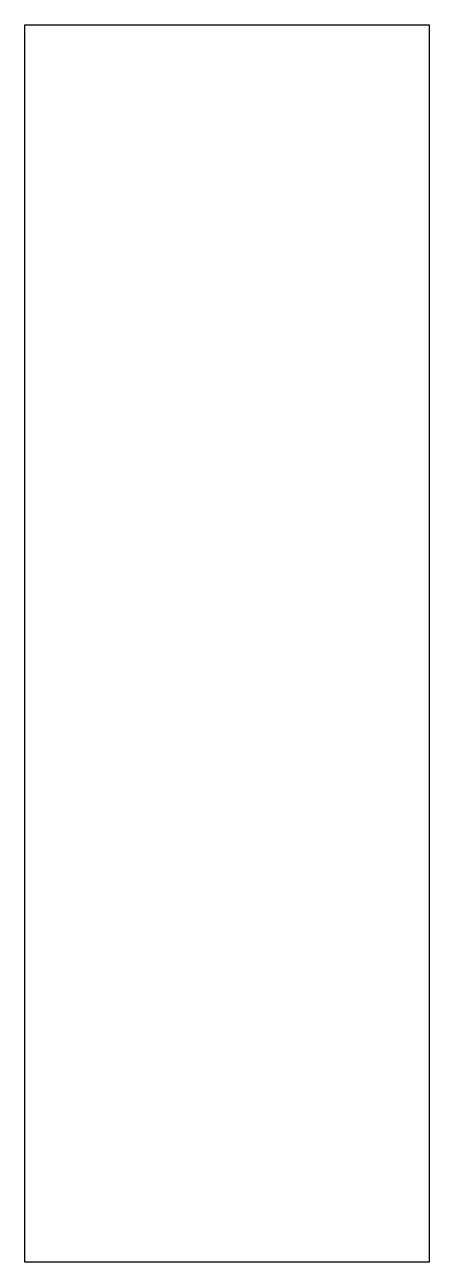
# Model space of a CAD drawing. Header units: metres. Extents: x -68 to 108, y -120 to 420.
import ezdxf

# ---------------------------------------------------------------- set-up
doc = ezdxf.new("R2010")
doc.units = ezdxf.units.M

msp = doc.modelspace()

# ---------------------------------------------------------------- linework, layer by layer
at = {"layer": 'nucleo'}
msp.add_lwpolyline([(108, -119.5), (-68, -119.5), (-68, 419.5), (108, 419.5)], close=True, dxfattribs=at)

doc.saveas('drawing.dxf')
